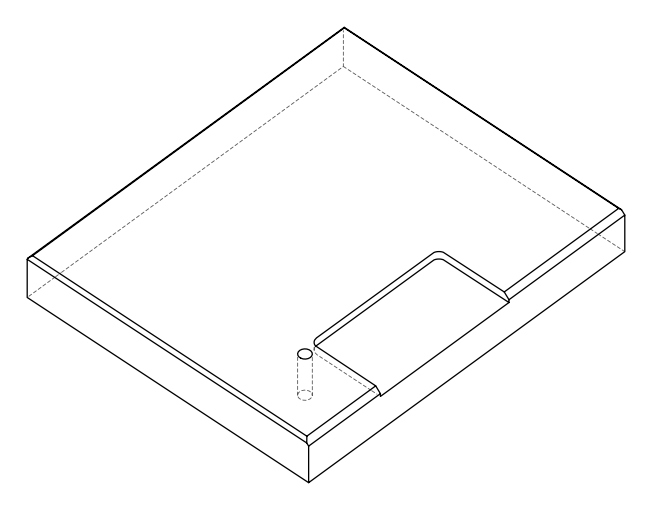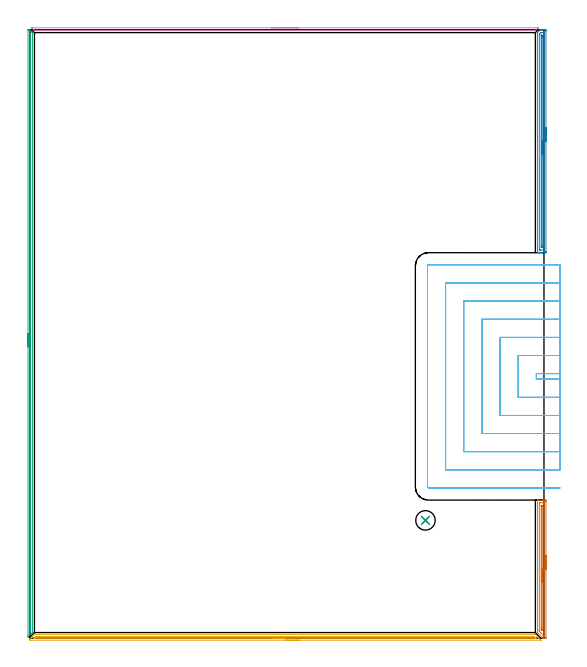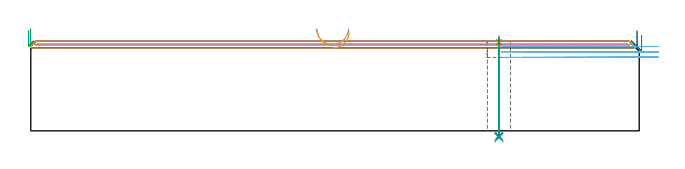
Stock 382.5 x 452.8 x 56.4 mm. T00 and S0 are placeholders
(PLAN: 9 operations, 4 tool changes, 38.8 min)
(1 AREA_MILL | FG_CHAMFER_SURFACE | UGT0205_001 | 2.6 min | 2189 mm3)
(2 AREA_MILL_1 | FG_CHAMFER_SURFACE_1 | UGT0205_001 | 4.14 min | 3482 mm3)
(3 AREA_MILL_2 | FG_CHAMFER_SURFACE_2 | UGT0205_001 | 7.34 min | 2463 mm3)
(4 AREA_MILL_3 | FG_CHAMFER_SURFACE_3 | UGT0205_001 | 3.15 min | 816 mm3)
(5 AREA_MILL_4 | FG_CHAMFER_SURFACE_4 | UGT0205_001 | 6.2 min | 3328 mm3)
(6 MILL_SLOT | SLOT_PARTIAL_RECTANGULAR | UGT0201_100 | Follow Part, ap 4.5, ae 75% | 14.86 min | 179146 mm3)
(7 SPOT_DRILL | STEP1HOLE | NXT0321_9005460120000 | 0.03 min | 7 mm3)
(8 DRILL_THROUGH_HOLE_INTO_CENTER | STEP1HOLE | NXT0301_065 | 0.25 min | 3889 mm3)
(9 DRILL_TO_ENLARGE_THROUGH_HOLE | STEP1HOLE | NXT0301_106 | 0.25 min | 5400 mm3)
(TOOL UGT0205_001 | Chamfer Mill 20 x 3 x 45 deg. | D20 FL50 Z2)
(TOOL UGT0201_100 | End Mill 18 mm | D18 FL22 Z2)
(TOOL NXT0321_9005460120000 | NC Spot Drill, 142deg, 12mm, Carbide, Uncoated | D12 PA142 FL30 Z2)
(TOOL NXT0301_065 | Carbide Drill 9.4mm [860.1-0940-075A1-MM 2214] | D9.4 PA140 FL98 Z2)
(TOOL NXT0301_106 | Carbide Drill 14.5mm [860.1-1450-073A1-MM 2214] | D14.5 PA140 FL83 Z2)
(OP 1 AREA_MILL)
G17 G21 G94 G90
T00 M6
G54
G17 G0 G90 X384. Y61.4 S1061 M3
G43 Z66.4 H0
Z60.
G94 G1 Y61.362 Z59.128 F250.
Y61.248 Z58.263
Y61.059 Z57.412
Y60.797 Z56.58
Y60.463 Z55.774
Y60.06 Z55.
Y59.592 Z54.264
Y59.06 Z53.572
Y58.471 Z52.929
Y57.828 Z52.34
Y57.136 Z51.808
Y56.4 Z51.34
Y55.626 Z50.937
Y54.82 Z50.603
Y53.988 Z50.341
Y53.136 Z50.152
Y52.272 Z50.038
Y51.4 Z50.
Y0.321
X383.996 Y0.145 Z50.004
X383.991 Y0.002 Z50.005
X383.751 Y0. Z50.246
X383.463 Z50.533
X382.886 Z51.113
X382.264 Z51.735
X382.014 Z51.981
X381.942 Z52.053
X381.791 Y0.009 Z52.206
X381.778 Y0.02 Z52.219
X377.858 Y3.942 Z56.141
X377.646 Y4.156 Z56.353
X377.607 Y4.199 Z56.393
X377.606 Y4.23 Z56.394
X377.6 Y5.047 Z56.4
Y102.655
X377.603 Y102.791 Z56.388
X377.63 Y102.8 Z56.361
X377.949 Z56.05
X378.448 Z55.551
X379.025 Z54.97
X381.089 Z52.909
X381.688 Z52.307
X382.276 Z51.72
X382.575 Z51.42
X383.163 Z50.833
X383.463 Y102.797 Z50.533
X383.991 Y102.792 Z50.005
X383.993 Y102.742 Z50.004
X383.998 Y102.209 Z50.002
X384. Y101.67 Z50.
Y51.4
X382.586 Z51.414
Y2.363
X382.575 Y2.01 Z51.425
X382.229 Y2.033 Z51.771
X381.879 Y2.373 Z52.121
X379.912 Y4.338 Z54.088
X379.207 Y5.047 Z54.793
X379.025 Y5.237 Z54.975
X379.014 Y5.949 Z54.986
X379.015 Y100.437 Z54.985
X379.025 Y100.79 Z54.975
X379.543 Y100.798 Z54.457
X381.316 Y100.8 Z52.684
X381.688 Y100.799 Z52.312
X382.206 Y100.797 Z51.794
X382.575 Y100.79 Z51.425
X382.585 Y100.427 Z51.415
X382.586 Y100.416 Z51.414
Y51.4
X381.172 Z52.828
X381.171 Y6.458 Z52.829
X381.168 Y5.939 Z52.832
X381.165 Y5.573 Z52.835
X380.8 Y5.903 Z53.2
X380.763 Y5.939 Z53.237
X380.435 Y6.305 Z53.565
X380.431 Y6.83 Z53.569
X380.429 Y7.203 Z53.571
Y98.125
X380.43 Y98.644 Z53.57
X380.433 Y98.737 Z53.568
X380.435 Y98.778 Z53.565
X380.447 Y98.79 Z53.553
X380.489 Y98.794 Z53.511
X380.645 Y98.799 Z53.355
X380.8 Y98.8 Z53.2
X380.956 Y98.799 Z53.044
X381.059 Y98.796 Z52.941
X381.141 Y98.79 Z52.859
X381.166 Y98.782 Z52.834
X381.167 Y98.767 Z52.833
X381.17 Y98.644 Z52.83
X381.171 Y98.271 Z52.829
X381.172 Y51.4 Z52.828
Y50.528 Z52.866
Y49.664 Z52.98
Y48.812 Z53.169
Y47.98 Z53.431
Y47.174 Z53.765
Y46.4 Z54.168
Y45.664 Z54.637
Y44.972 Z55.168
Y44.329 Z55.757
Y43.74 Z56.4
Y43.208 Z57.093
Y42.74 Z57.828
Y42.337 Z58.602
Y42.003 Z59.408
Y41.741 Z60.24
Y41.552 Z61.092
Y41.438 Z61.957
Y41.4 Z62.828
G0 Z66.4
M5
M2
(OP 2 AREA_MILL_1)
G17 G21 G94 G90
T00 M6
G54
G17 G0 G90 X384. Y379.85 S1061 M3
G43 Z66.4 H0
Z60.
G94 G1 Y379.812 Z59.128 F250.
Y379.698 Z58.263
Y379.509 Z57.412
Y379.247 Z56.58
Y378.913 Z55.774
Y378.51 Z55.
Y378.042 Z54.264
Y377.51 Z53.572
Y376.921 Z52.929
Y376.278 Z52.34
Y375.586 Z51.808
Y374.85 Z51.34
Y374.076 Z50.937
Y373.27 Z50.603
Y372.438 Z50.341
Y371.587 Z50.152
Y370.722 Z50.038
Y369.85 Z50.
Y287.83
X383.999 Y287.478 Z50.001
X383.993 Y286.946 Z50.003
X383.991 Y286.908 Z50.005
X383.463 Y286.9 Z50.533
X381.688 Z52.307
X381.065 Z52.932
X380.8 Z53.197
X379.025 Z54.97
X378.495 Z55.504
X377.921 Z56.078
X377.626 Y286.907 Z56.365
X377.603 Y286.91 Z56.388
X377.6 Y287.033 Z56.4
Y450.441
X377.604 Y450.695 Z56.389
X377.695 Y450.796 Z56.304
X379.418 Y452.519 Z54.58
X379.692 Y452.79 Z54.308
X379.889 Y452.8 Z54.111
X380.8 Z53.199
X381.157 Z52.842
X381.688 Z52.308
X381.953 Z52.044
X382.575 Z51.421
X382.84 Z51.157
X383.463 Y452.796 Z50.531
X383.99 Y452.792 Z50.004
X383.993 Y452.754 Z50.003
X383.999 Y452.222 Z50.001
X384. Y451.683 Z50.
Y369.85
X382.586 Z51.414
Y289.249
X382.575 Y288.91 Z51.425
X382.043 Y288.902 Z51.957
X380.27 Y288.9 Z53.73
X379.912 Y288.901 Z54.088
X379.38 Y288.903 Z54.62
X379.025 Y288.91 Z54.975
X379.015 Y289.259 Z54.985
X379.014 Y289.27 Z54.986
X379.015 Y449.55 Z54.985
Y449.56
X379.025 Y449.663 Z54.975
X379.851 Y450.502 Z54.149
X379.912 Y450.563 Z54.088
X380.067 Y450.714 Z53.933
X380.124 Y450.767 Z53.876
X380.148 Y450.787 Z53.852
X380.178 Y450.79 Z53.822
X380.444 Y450.798 Z53.556
X381.688 Y450.799 Z52.312
X382.22 Y450.797 Z51.78
X382.575 Y450.79 Z51.425
X382.585 Y450.441 Z51.415
X382.586 Y450.43 Z51.414
Y369.85
X381.172 Z52.828
X381.171 Y291.558 Z52.829
X381.169 Y291.04 Z52.831
X381.167 Y290.948 Z52.833
X381.165 Y290.91 Z52.835
X381.079 Y290.906 Z52.921
X380.938 Y290.902 Z53.062
X380.8 Y290.904 Z53.2
X380.661 Y290.91 Z53.339
X380.435 Y290.926 Z53.565
X380.433 Y291.04 Z53.567
X380.43 Y291.411 Z53.57
X380.429 Y291.931 Z53.571
X380.428 Y292.304 Z53.572
X380.429 Y448.401 Z53.571
X380.43 Y448.53 Z53.57
X380.433 Y448.594 Z53.567
X380.435 Y448.622 Z53.565
X380.466 Y448.66 Z53.534
X380.576 Y448.765 Z53.424
X380.615 Y448.79 Z53.385
X380.664 Y448.796 Z53.336
X380.8 Y448.795 Z53.2
X380.94 Y448.79 Z53.06
X381.165 Y448.775 Z52.835
X381.167 Y448.66 Z52.833
X381.17 Y448.289 Z52.83
X381.171 Y447.769 Z52.829
X381.172 Y447.397 Z52.828
Y369.85
Y368.978 Z52.866
Y368.114 Z52.98
Y367.262 Z53.169
Y366.43 Z53.431
Y365.624 Z53.765
Y364.85 Z54.168
Y364.114 Z54.637
Y363.422 Z55.168
Y362.779 Z55.757
Y362.19 Z56.401
Y361.659 Z57.093
Y361.19 Z57.828
Y360.787 Z58.602
Y360.453 Z59.408
Y360.191 Z60.24
Y360.002 Z61.092
Y359.888 Z61.957
Y359.85 Z62.828
G0 Z66.4
M5
M2
(OP 3 AREA_MILL_2)
G17 G21 G94 G90
T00 M6
G54
G17 G0 G90 X-1.5 Y216.85 S1061 M3
G43 Z66.4 H0
Z63.1
G94 G1 Y216.888 Z62.228 F250.
Y217.002 Z61.363
Y217.191 Z60.512
Y217.453 Z59.68
Y217.787 Z58.874
Y218.19 Z58.1
Y218.658 Z57.364
Y219.19 Z56.672
Y219.779 Z56.029
Y220.422 Z55.44
Y221.114 Z54.908
Y221.85 Z54.44
Y222.624 Z54.037
Y223.43 Z53.703
Y224.262 Z53.441
Y225.114 Z53.252
Y225.978 Z53.138
Y226.85 Z53.1
Y452.618
X-1.496 Y452.756 Z53.104
X-1.493 Y452.79 Z53.106
X-1.323 Y452.8 Z53.277
X-0.997 Z53.603
X-0.299 Y452.79 Z54.3
X-0.287 Y452.781 Z54.313
X-0.117 Y452.618 Z54.48
X0.548 Y451.953 Z55.147
X1.023 Y451.478 Z55.621
X1.223 Y451.277 Z55.823
X1.46 Y451.04 Z56.06
X1.671 Y450.83 Z56.267
X1.795 Y450.703 Z56.391
X1.8 Y450.383 Z56.4
Y4.211
X1.797 Y4.202 Z56.397
X1.795 Y4.195 Z56.394
X-0.287 Y2.111 Z54.309
X-0.423 Y1.976 Z54.175
X-0.584 Y1.815 Z54.014
X-0.724 Y1.674 Z53.872
X-0.87 Y1.529 Z53.728
X-1.011 Y1.388 Z53.587
X-1.16 Y1.237 Z53.435
X-1.482 Y0.917 Z53.115
X-1.497 Y0.909 Z53.101
X-1.499 Y0.908 Z53.099
X-1.5 Y1.082 Z53.1
Y226.85
X-0.086 Z54.514
X-0.085 Y449.971 Z54.515
X-0.084 Y450.052 Z54.516
X-0.081 Y450.115 Z54.519
X-0.079 Y450.119 Z54.521
X-0.075 Y450.118 Z54.525
X-0.05 Y450.097 Z54.55
X0.149 Y449.898 Z54.749
X0.35 Y449.691 Z54.95
X0.373 Y449.666 Z54.973
X0.379 Y449.632 Z54.979
X0.382 Y449.569 Z54.982
X0.385 Y449.489 Z54.985
Y449.283
X0.386 Y448.8 Z54.986
Y6.
X0.385 Y5.794 Z54.985
X0.381 Y5.316 Z54.981
X0.379 Y5.258 Z54.979
X0.358 Y5.219 Z54.958
X0.252 Y5.105 Z54.852
X0.055 Y4.91 Z54.655
X-0.024 Y4.837 Z54.576
X-0.079 Y4.789 Z54.521
X-0.082 Y4.896 Z54.518
X-0.084 Y5.105 Z54.516
X-0.086 Y5.516 Z54.514
Y5.794
Y226.85
Y227.722 Z54.552
Y228.586 Z54.666
Y229.438 Z54.855
Y230.27 Z55.117
Y231.076 Z55.451
Y231.85 Z55.854
Y232.586 Z56.323
Y233.278 Z56.854
Y233.921 Z57.443
Y234.51 Z58.086
Y235.042 Z58.778
Y235.51 Z59.514
Y235.913 Z60.288
Y236.247 Z61.094
Y236.509 Z61.926
Y236.698 Z62.778
Y236.812 Z63.643
Y236.85 Z64.514
G0 Z66.4
M5
M2
(OP 4 AREA_MILL_3)
G17 G21 G94 G90
T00 M6
G54
G17 G0 G90 X179.7 Y454.3 S1061 M3
G43 Z66.4 H0
Z64.3
G94 G1 X179.738 Z63.428 F250.
X179.852 Z62.564
X180.041 Z61.712
X180.303 Z60.88
X180.637 Z60.074
X181.04 Z59.3
X181.508 Z58.564
X182.039 Z57.872
X182.629 Z57.229
X183.272 Z56.64
X183.964 Z56.108
X184.7 Z55.64
X185.474 Z55.237
X186.28 Z54.903
X187.112 Z54.641
X187.963 Z54.452
X188.828 Z54.338
X189.7 Z54.3
X378.1
X378.187 Y454.297 Z54.301
X378.189 Y454.295 Z54.302
X378.187 Y454.286 Z54.311
X376.229 Y452.329 Z56.27
X376.095 Y452.204 Z56.39
X375.807 Y452.2 Z56.4
X3.593
X3.305 Y452.204 Z56.39
X3.17 Y452.33 Z56.27
X1.51 Y453.99 Z54.609
X1.356 Y454.142 Z54.454
X1.212 Y454.288 Z54.31
X1.211 Y454.296 Z54.302
X1.212 Y454.299 Z54.299
X1.299 Y454.3 Z54.3
X189.7
X190.571 Z54.338
X191.436 Z54.452
X192.288 Z54.641
X193.12 Z54.903
X193.926 Z55.237
X194.7 Z55.64
X195.436 Z56.108
X196.128 Z56.64
X196.771 Z57.229
X197.36 Z57.872
X197.891 Z58.564
X198.36 Z59.3
X198.763 Z60.074
X199.097 Z60.88
X199.359 Z61.712
X199.548 Z62.564
X199.662 Z63.428
X199.7 Z64.3
G0 Z66.4
M5
M2
(OP 5 AREA_MILL_4)
G17 G21 G94 G90
T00 M6
G54
G17 G0 G90 X200.15 Y-1.5 S1061 M3
G43 Z66.4 H0
Z62.2
G94 G1 X200.112 Z61.329 F250.
X199.998 Z60.464
X199.809 Z59.612
X199.547 Z58.78
X199.213 Z57.974
X198.81 Z57.2
X198.341 Z56.464
X197.81 Z55.772
X197.221 Z55.129
X196.578 Z54.54
X195.886 Z54.009
X195.15 Z53.54
X194.376 Z53.137
X193.57 Z52.803
X192.738 Z52.541
X191.886 Z52.352
X191.021 Z52.238
X190.15 Z52.2
X0.176
X0.041 Y-1.495 Z52.205
X0.01 Y-1.493 Z52.206
X-0.001 Y-1.33 Z52.369
X-0.003 Y-0.669 Z53.031
Y-0.626 Z53.072
X0.005 Y-0.608 Z53.09
X0.017 Y-0.585 Z53.113
X0.097 Y-0.503 Z53.195
X0.176 Y-0.424 Z53.274
X0.324 Y-0.274 Z53.421
X0.468 Y-0.131 Z53.566
X0.623 Y0.024 Z53.721
X0.762 Y0.163 Z53.859
X3.297 Y2.697 Z56.397
X3.302 Y2.7 Z56.4
X3.304
X376.1 Y2.699 Z56.399
X378.639 Y0.163 Z53.859
X378.779 Y0.022 Z53.72
X378.931 Y-0.13 Z53.568
X379.076 Y-0.274 Z53.421
X379.226 Y-0.425 Z53.273
X379.359 Y-0.558 Z53.14
X379.514 Y-0.711 Z52.984
X380.019 Y-1.219 Z52.481
X380.096 Y-1.296 Z52.404
X380.269 Y-1.473 Z52.225
X380.283 Y-1.494 Z52.204
X380.269 Y-1.499 Z52.199
X190.15 Y-1.5 Z52.2
Y-0.086 Z53.614
X3.73 Y-0.085 Z53.615
X3.305 Y-0.084 Z53.616
X3.109 Y-0.082 Z53.618
X2.986 Y-0.079 Z53.621
X3.042 Y-0.016 Z53.684
X3.118 Y0.064 Z53.764
X3.305 Y0.255 Z53.955
X3.48 Y0.43 Z54.13
X4.199 Y1.146 Z54.846
X4.317 Y1.255 Z54.955
X4.349 Y1.279 Z54.979
X4.397 Y1.281 Z54.981
X5.093 Y1.285 Z54.985
X5.286 Y1.286 Z54.986
X374.503 Y1.285 Z54.985
X374.852 Y1.282 Z54.982
X375.026 Y1.279 Z54.979
X375.067 Y1.271 Z54.971
X375.118 Y1.225 Z54.925
X375.203 Y1.145 Z54.845
X375.75 Y0.6 Z54.3
X376.097 Y0.253 Z53.953
X376.377 Y-0.031 Z53.669
X376.404 Y-0.061 Z53.639
X376.416 Y-0.078 Z53.622
X376.411 Y-0.079 Z53.621
X376.309 Y-0.082 Z53.618
X376.097 Y-0.085 Z53.615
X375.904 Y-0.086 Z53.614
X190.15
X189.278 Z53.652
X188.413 Z53.766
X187.562 Z53.955
X186.73 Z54.217
X185.924 Z54.551
X185.15 Z54.954
X184.414 Z55.423
X183.722 Z55.954
X183.079 Z56.543
X182.489 Z57.186
X181.958 Z57.879
X181.49 Z58.614
X181.087 Z59.388
X180.753 Z60.194
X180.491 Z61.026
X180.302 Z61.878
X180.188 Z62.743
X180.15 Z63.614
G0 Z66.4
M5
M2
(OP 6 MILL_SLOT)
G17 G21 G94 G90
T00 M6
G54
G17 G0 G90 X394.5 Y196.9 S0 M3
G43 Z66.4 H0
Z53.
G94 G1 X391.5 F250.
X376.8 F500.
Y192.8
X391.5
X394.5 F250.
Y210.4
X391.5
X363.3 F500.
Y179.3
X391.5
X394.5 F250.
Y223.9
X391.5
X349.8 F500.
Y165.8
X391.5
X394.5 F250.
Y237.4
X391.5
X336.3 F500.
Y152.3
X391.5
X394.5 F250.
Y250.9
X391.5
X322.8 F500.
Y138.8
X391.5
X394.5 F250.
Y264.4
X391.5
X309.3 F500.
Y125.3
X391.5
X394.5 F250.
Y277.9
X391.5
X296.6 F500.
G3 X295.8 Y277.1 R0.8
G1 Y112.6
G3 X296.6 Y111.8 R0.8
G1 X391.5
X394.5 F250.
G0 Y196.9 Z49.6
G1 X391.5
X376.8 F500.
Y192.8
X391.5
X394.5 F250.
Y210.4
X391.5
X363.3 F500.
Y179.3
X391.5
X394.5 F250.
Y223.9
X391.5
X349.8 F500.
Y165.8
X391.5
X394.5 F250.
Y237.4
X391.5
X336.3 F500.
Y152.3
X391.5
X394.5 F250.
Y250.9
X391.5
X322.8 F500.
Y138.8
X391.5
X394.5 F250.
Y264.4
X391.5
X309.3 F500.
Y125.3
X391.5
X394.5 F250.
Y277.9
X391.5
X296.6 F500.
G3 X295.8 Y277.1 R0.8
G1 Y112.6
G3 X296.6 Y111.8 R0.8
G1 X391.5
X394.5 F250.
G0 Y196.9 Z46.2
G1 X391.5
X376.8 F500.
Y192.8
X391.5
X394.5 F250.
Y210.4
X391.5
X363.3 F500.
Y179.3
X391.5
X394.5 F250.
Y223.9
X391.5
X349.8 F500.
Y165.8
X391.5
X394.5 F250.
Y237.4
X391.5
X336.3 F500.
Y152.3
X391.5
X394.5 F250.
Y250.9
X391.5
X322.8 F500.
Y138.8
X391.5
X394.5 F250.
Y264.4
X391.5
X309.3 F500.
Y125.3
X391.5
X394.5 F250.
Y277.9
X391.5
X296.6 F500.
G3 X295.8 Y277.1 R0.8
G1 Y112.6
G3 X296.6 Y111.8 R0.8
G1 X391.5
X394.5 F250.
G0 Z66.4
M5
M2
(OP 7 SPOT_DRILL)
G17 G21 G94 G90
T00 M6
G54
G17 G0 G90 X294.3 Y87.7 S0 M3
G43 Z66.4 H0
G94 G81 G98 Z55.772 F250. R59.4
G80
M5
M2
(OP 8 DRILL_THROUGH_HOLE_INTO_CENTER)
G17 G21 G94 G90
T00 M6
G54
G17 G0 G90 X294.3 Y87.7 S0 M3
G43 Z66.4 H1
G94 G73 G98 Z-3.211 F250. Q8.516 R58.4
G80
M5
M2
(OP 9 DRILL_TO_ENLARGE_THROUGH_HOLE)
G17 G21 G94 G90
T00 M6
G54
G17 G0 G90 X294.3 Y87.7 S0 M3
G43 Z66.4 H1
G94 G73 G98 Z-4.139 F250. Q12.108 R58.4
G80
M5
M2
